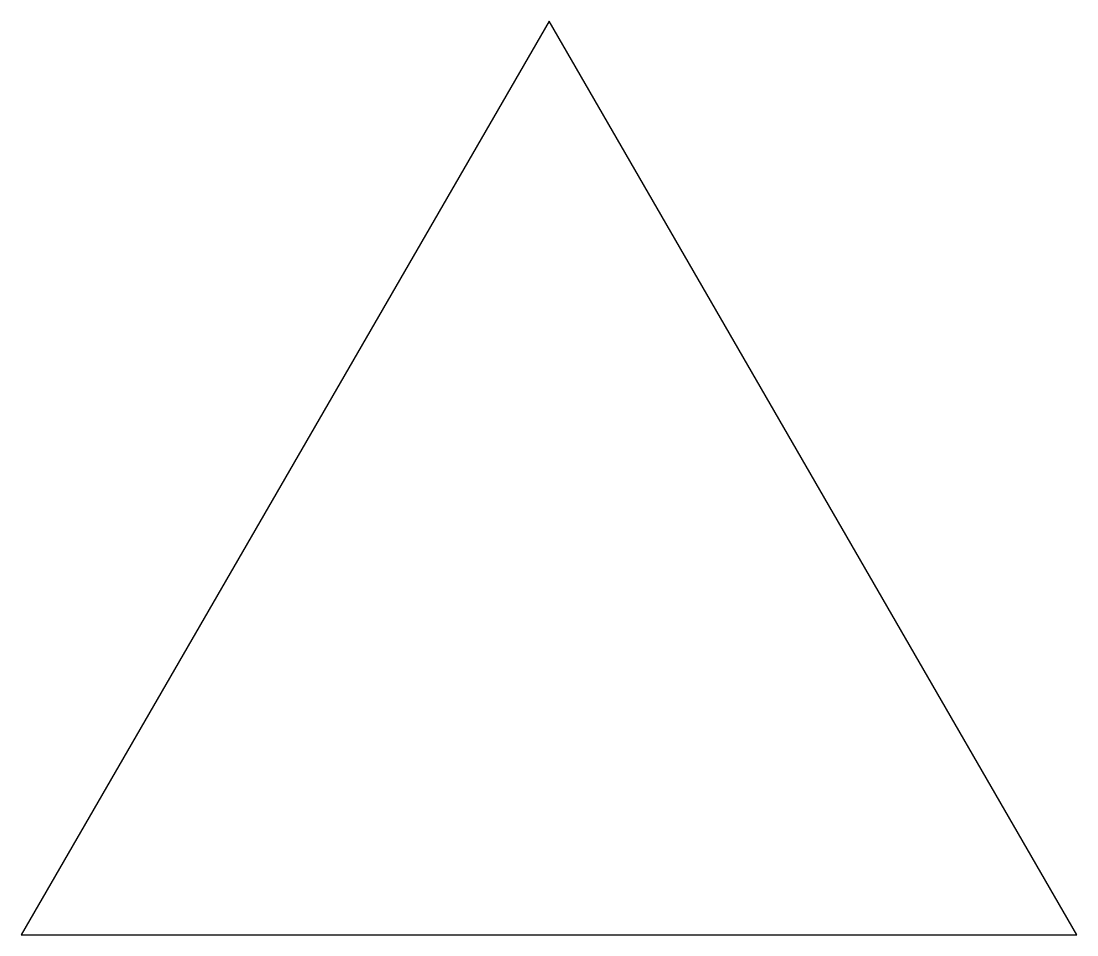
# Model space of a CAD drawing. Header units: millimetres. Extents: x -21.7 to 21.7, y -12.5 to 25.
import ezdxf

# ---------------------------------------------------------------- set-up
doc = ezdxf.new("R2010")
doc.units = ezdxf.units.MM

msp = doc.modelspace()

# ---------------------------------------------------------------- linework, layer by layer
msp.add_lwpolyline([(0, 25), (-21.651, -12.5), (21.651, -12.5)], close=True)

doc.saveas('drawing.dxf')
